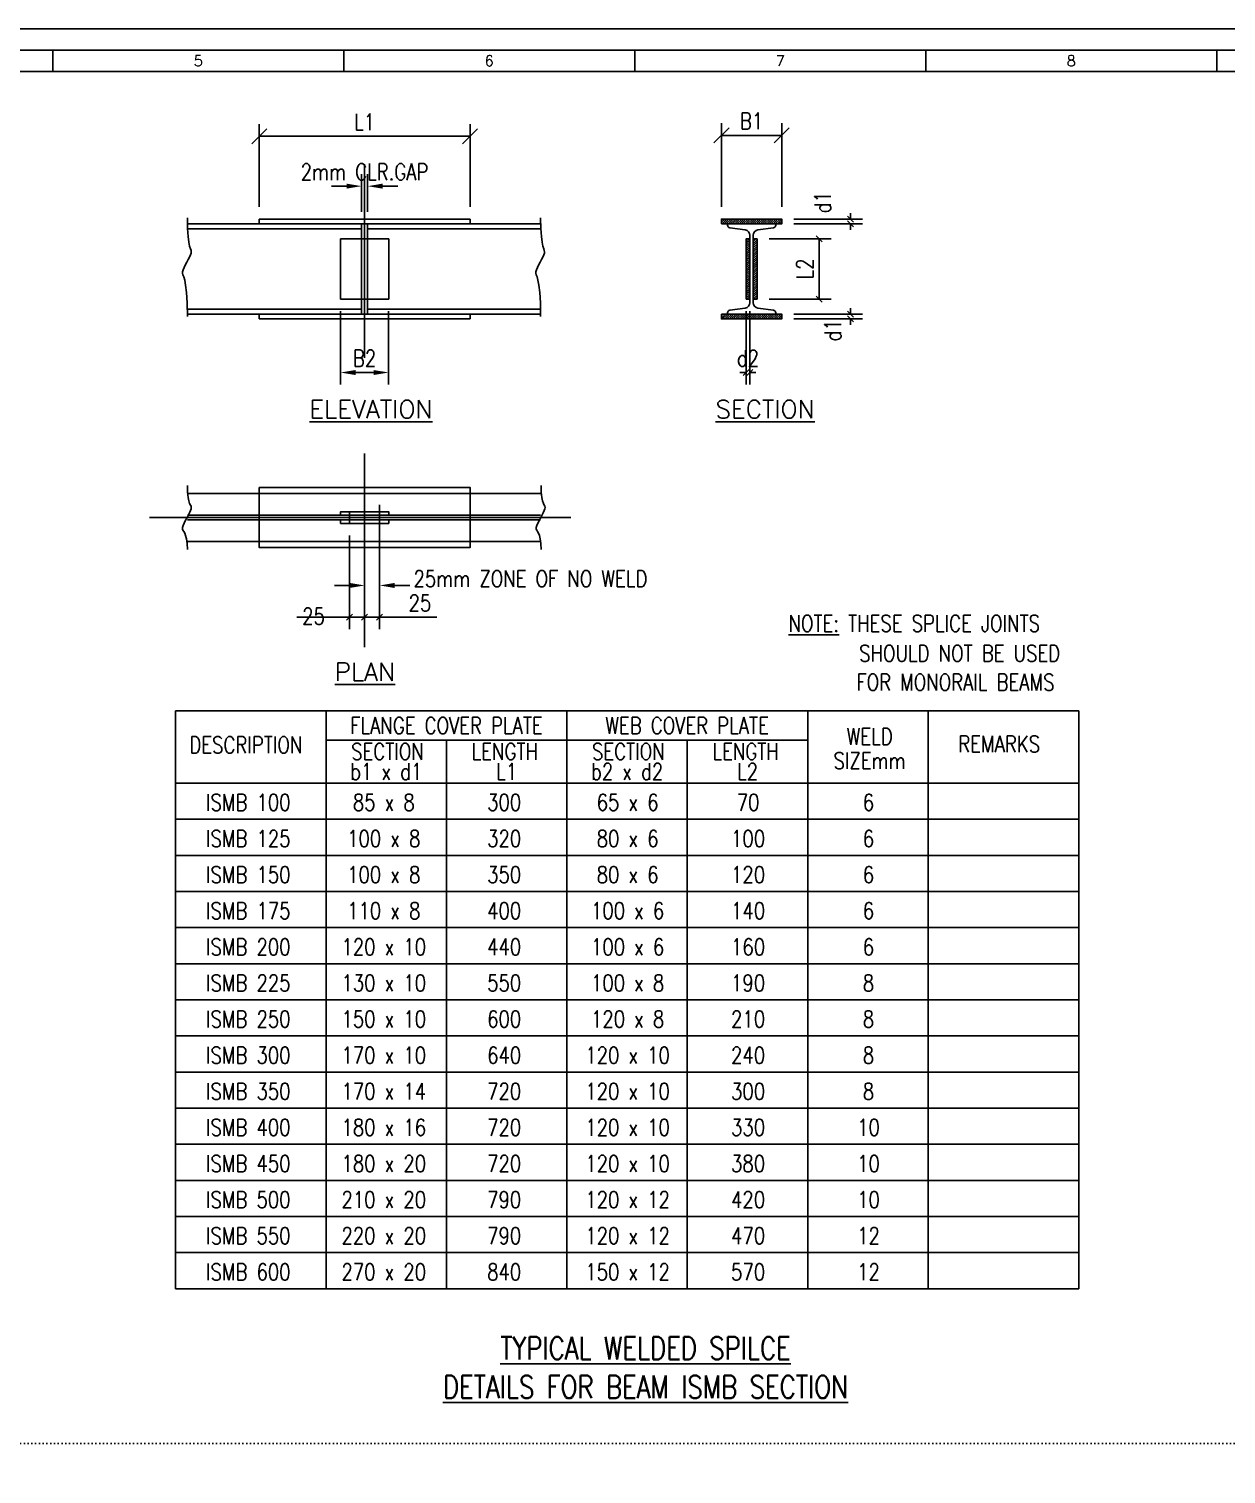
# Model space of a CAD drawing. Extents: x -69352 to 1013721, y -547461 to -186867.
# Drawn here: x -49710 to -29827, y -503669 to -479657 of the extents above; entities that cross this region are included whole.
import ezdxf
from ezdxf.enums import TextEntityAlignment as Align
from ezdxf.lldxf.tags import DXFTag

# ---------------------------------------------------------------- set-up
doc = ezdxf.new("R2010")
doc.units = 0
doc.header["$LTSCALE"] = 500
doc.header["$MEASUREMENT"] = 0
doc.header["$PDMODE"] = 35
doc.header["$PDSIZE"] = -15
doc.linetypes.add('CENTER2', pattern=[1.125, 0.75, -0.125, 0.125, -0.125])
doc.linetypes.add('DOT2', pattern=[0.125, 0, -0.125])
doc.layers.get('DEFPOINTS').update_dxf_attribs({"color": 4})
for name, color, linetype in [('CIV-CEN', 1, 'CENTER2'), ('CIV-DIM', 2, 'Continuous'), ('CIV-DWG', 7, 'Continuous'), ('CIV-STL', 7, 'Continuous'), ('CIV-TBL', 7, 'Continuous'), ('CIV-TIT', 4, 'Continuous'), ('PNA', 10, 'Continuous'), ('S-TEXT-1', 4, 'Continuous'), ('S-TEXT-1 @ 1', 4, 'Continuous'), ('S-TITIL', 6, 'Continuous'), ('SHEET', 7, 'Continuous')]:
    doc.layers.add(name, color=color, linetype=linetype)
doc.styles.add('ROMANS', font='simplex.shx', dxfattribs={"width": 0.8, "height": 275})
tags = doc.linetypes.add('HIDDEN', pattern=[0.375, 0.25, -0.125]).pattern_tags.tags
tags[6:7] = [DXFTag(74, 4), DXFTag(75, 0), DXFTag(340, '0'), DXFTag(46, 1.0), DXFTag(50, 0.0), DXFTag(44, 0.0), DXFTag(45, 0.0)]
tags[4:5] = [DXFTag(74, 4), DXFTag(75, 0), DXFTag(340, '0'), DXFTag(46, 1.0), DXFTag(50, 0.0), DXFTag(44, 0.0), DXFTag(45, 0.0)]
doc.dimstyles.new('dim100', dxfattribs={"dimtxt": 250, "dimasz": 250, "dimexe": 200, "dimexo": 200, "dimgap": 100, "dimtad": 1, "dimdec": 0, "dimzin": 0, "dimdsep": 46, "dimtxsty": 'ROMANS', "dimcen": 0, "dimclrd": 5, "dimclre": 5, "dimclrt": 4, "dimadec": 0, "dimazin": 0, "dimtfac": 1, "dimtdec": 0, "dimtix": 1, "dimtofl": 0, "dimtmove": 2, "dimatfit": 3, "dimfxl": 0, "dimtolj": 1, "dimtzin": 0, "dimlwd": -1, "dimlwe": -1, "dimarcsym": 0})

# ---------------------------------------------------------------- blocks, each defined once
blk = doc.blocks.new('*D1373')
at = {"layer": 'CIV-DIM', "color": 5}
for p, q in [((-43885, -487567), (-43885, -489104)), ((-44135, -488585), (-44135, -489104)), ((-44385, -488904), (-44635, -488904)), ((-43635, -488904), (-43385, -488904))]:
    blk.add_line(p, q, dxfattribs=at)
for points in [[(-44385, -488946), (-44385, -488862), (-44135, -488904)], [(-43635, -488862), (-43635, -488946), (-43885, -488904)]]:
    blk.add_solid(points, dxfattribs=at)
at = {"layer": 'DEFPOINTS', "color": 0}
for p in [(-43885, -487367), (-44135, -488385), (-43885, -488904)]:
    blk.add_point(p, dxfattribs=at)
at = {"layer": 'CIV-DIM', "color": 4, "insert": (-41380, -488792), "char_height": 275, "attachment_point": 5, "style": 'ROMANS'}
blk.add_mtext('\\A1;25mm ZONE OF NO WELD', dxfattribs=at)
blk = doc.blocks.new('_Oblique')
at = {"color": 0, "linetype": 'ByBlock', "lineweight": -2}
blk.add_line((-0.5, -0.5), (0.5, 0.5), dxfattribs=at)
blk = doc.blocks.new('*D1374')
at = {"layer": 'CIV-DIM', "color": 5}
for p, q in [((-45885, -482616), (-45885, -481241)), ((-42384, -482616), (-42384, -481241)), ((-45885, -481441), (-42384, -481441))]:
    blk.add_line(p, q, dxfattribs=at)
at = {"layer": 'DEFPOINTS', "color": 0}
for p in [(-42384, -481441), (-45885, -482816), (-42384, -482816)]:
    blk.add_point(p, dxfattribs=at)
at = {"layer": 'CIV-DIM', "color": 5, "xscale": 250, "yscale": 250, "zscale": 250, "rotation": 180}
blk.add_blockref('_Oblique', (-45885, -481441), dxfattribs=at)
at = {"layer": 'CIV-DIM', "color": 5, "xscale": 250, "yscale": 250, "zscale": 250}
blk.add_blockref('_Oblique', (-42384, -481441), dxfattribs=at)
at = {"layer": 'CIV-DIM', "color": 4, "insert": (-44135, -481203), "char_height": 275, "attachment_point": 5, "style": 'ROMANS'}
blk.add_mtext('\\A1;L1', dxfattribs=at)
blk = doc.blocks.new('*D1375')
at = {"layer": 'CIV-DIM', "color": 5}
for p, q in [((-44385, -488074), (-44385, -489633)), ((-44135, -489233), (-44135, -489233)), ((-44385, -489433), (-45261, -489433)), ((-44135, -489433), (-44385, -489433))]:
    blk.add_line(p, q, dxfattribs=at)
at = {"layer": 'DEFPOINTS', "color": 0}
for p in [(-44385, -487874), (-44385, -489433), (-44135, -489433)]:
    blk.add_point(p, dxfattribs=at)
at = {"layer": 'CIV-DIM', "color": 5, "xscale": 100, "yscale": 100, "zscale": 100, "rotation": 180}
blk.add_blockref('_Oblique', (-44385, -489433), dxfattribs=at)
at = {"layer": 'CIV-DIM', "color": 5, "xscale": 100, "yscale": 100, "zscale": 100}
blk.add_blockref('_Oblique', (-44135, -489433), dxfattribs=at)
at = {"layer": 'CIV-DIM', "color": 4, "insert": (-44983, -489416), "char_height": 275, "attachment_point": 5, "style": 'ROMANS'}
blk.add_mtext('\\A1;25', dxfattribs=at)
blk = doc.blocks.new('*D1376')
at = {"layer": 'CIV-DIM', "color": 5}
for p, q in [((-44535, -484346), (-44535, -485566)), ((-43735, -484346), (-43735, -485566)), ((-44285, -485366), (-43985, -485366))]:
    blk.add_line(p, q, dxfattribs=at)
for points in [[(-44285, -485325), (-44285, -485408), (-44535, -485366)], [(-43985, -485408), (-43985, -485325), (-43735, -485366)]]:
    blk.add_solid(points, dxfattribs=at)
at = {"layer": 'DEFPOINTS', "color": 0}
for p in [(-44535, -484146), (-43735, -484146), (-43735, -485366)]:
    blk.add_point(p, dxfattribs=at)
at = {"layer": 'CIV-DIM', "color": 4, "insert": (-44135, -485129), "char_height": 275, "attachment_point": 5, "style": 'ROMANS'}
blk.add_mtext('\\A1;B2', dxfattribs=at)
blk = doc.blocks.new('*D1377')
at = {"layer": 'CIV-DIM', "color": 5}
for p, q in [((-44185, -482696), (-44185, -482070)), ((-44085, -482696), (-44085, -482070)), ((-44435, -482270), (-44685, -482270)), ((-43835, -482270), (-43585, -482270))]:
    blk.add_line(p, q, dxfattribs=at)
for points in [[(-44435, -482311), (-44435, -482228), (-44185, -482270)], [(-43835, -482228), (-43835, -482311), (-44085, -482270)]]:
    blk.add_solid(points, dxfattribs=at)
at = {"layer": 'DEFPOINTS', "color": 0}
for p in [(-44085, -482270), (-44185, -482896), (-44085, -482896)]:
    blk.add_point(p, dxfattribs=at)
at = {"layer": 'CIV-DIM', "color": 4, "insert": (-44135, -482032), "char_height": 275, "attachment_point": 5, "style": 'ROMANS'}
blk.add_mtext('\\A1;2mm CLR.GAP', dxfattribs=at)
blk = doc.blocks.new('*D1378')
at = {"layer": 'CIV-DIM', "color": 5}
for p, q in [((-37415, -483146), (-36386, -483146)), ((-36586, -483146), (-36586, -484146)), ((-37415, -484146), (-36386, -484146))]:
    blk.add_line(p, q, dxfattribs=at)
at = {"layer": 'DEFPOINTS', "color": 0}
for p in [(-37615, -483146), (-37615, -484146), (-36586, -484146)]:
    blk.add_point(p, dxfattribs=at)
at = {"layer": 'CIV-DIM', "color": 5, "xscale": 100, "yscale": 100, "zscale": 100}
for p, rotation in [((-36586, -483146), 90), ((-36586, -484146), 270)]:
    blk.add_blockref('_Oblique', p, dxfattribs=dict(at, rotation=rotation))
at = {"layer": 'CIV-DIM', "color": 4, "insert": (-36824, -483646), "char_height": 275, "attachment_point": 5, "rotation": 90, "style": 'ROMANS'}
blk.add_mtext('\\A1;L2', dxfattribs=at)
blk = doc.blocks.new('*X1366')
at = {"color": 0}
for p, q in [((1356.2, 2628.9), (1361.5, 2634.3)), ((1356.2, 2632.5), (1357.9, 2634.3)), ((1357, 2626.3), (1365, 2634.3)), ((1360.6, 2626.3), (1368.6, 2634.3)), ((1364.1, 2626.3), (1372.1, 2634.3)), ((1367.6, 2626.3), (1375.6, 2634.3)), ((1371.2, 2626.3), (1379.2, 2634.3)), ((1374.7, 2626.3), (1382.7, 2634.3)), ((1378.2, 2626.3), (1386.2, 2634.3)), ((1381.8, 2626.3), (1389.8, 2634.3)), ((1385.3, 2626.3), (1393.3, 2634.3)), ((1388.8, 2626.3), (1396.8, 2634.3)), ((1392.4, 2626.3), (1400.4, 2634.3)), ((1395.9, 2626.3), (1403.9, 2634.3)), ((1399.4, 2626.3), (1407.4, 2634.3)), ((1403, 2626.3), (1411, 2634.3)), ((1406.5, 2626.3), (1414.5, 2634.3)), ((1410.1, 2626.3), (1418.1, 2634.3)), ((1413.6, 2626.3), (1421.6, 2634.3)), ((1417.1, 2626.3), (1425.1, 2634.3)), ((1420.7, 2626.3), (1428.7, 2634.3)), ((1424.2, 2626.3), (1432.2, 2634.3)), ((1427.7, 2626.3), (1435.7, 2634.3)), ((1431.3, 2626.3), (1439.3, 2634.3)), ((1434.8, 2626.3), (1442.8, 2634.3)), ((1438.3, 2626.3), (1446.3, 2634.3)), ((1441.9, 2626.3), (1449.9, 2634.3)), ((1445.4, 2626.3), (1453.4, 2634.3)), ((1448.9, 2626.3), (1456.2, 2633.5)), ((1452.5, 2626.3), (1456.2, 2629.9)), ((1456, 2626.3), (1456.2, 2626.4)), ((1396.9, 2595.5), (1402.7, 2601.3)), ((1396.9, 2599), (1399.2, 2601.3)), ((1396.9, 2591.9), (1403.4, 2598.4)), ((1396.9, 2588.4), (1403.4, 2594.9)), ((1408.9, 2596.8), (1413.3, 2601.3)), ((1408.9, 2600.4), (1409.8, 2601.3)), ((1408.9, 2593.3), (1415.4, 2599.8)), ((1408.9, 2589.8), (1415.4, 2596.3)), ((1396.9, 2584.9), (1403.4, 2591.3)), ((1396.9, 2581.3), (1403.4, 2587.8)), ((1396.9, 2577.8), (1403.4, 2584.3)), ((1396.9, 2574.2), (1403.4, 2580.7)), ((1396.9, 2570.7), (1403.4, 2577.2)), ((1396.9, 2567.2), (1403.4, 2573.7)), ((1396.9, 2563.6), (1403.4, 2570.1)), ((1408.9, 2586.2), (1415.4, 2592.7)), ((1408.9, 2582.7), (1415.4, 2589.2)), ((1408.9, 2579.2), (1415.4, 2585.7)), ((1408.9, 2575.6), (1415.4, 2582.1)), ((1408.9, 2572.1), (1415.4, 2578.6)), ((1408.9, 2568.6), (1415.4, 2575)), ((1408.9, 2565), (1415.4, 2571.5)), ((1396.9, 2560.1), (1403.4, 2566.6)), ((1396.9, 2556.6), (1403.4, 2563.1)), ((1396.9, 2553), (1403.4, 2559.5)), ((1396.9, 2549.5), (1403.4, 2556)), ((1396.9, 2546), (1403.4, 2552.4)), ((1396.9, 2542.4), (1403.4, 2548.9)), ((1396.9, 2538.9), (1403.4, 2545.4)), ((1408.9, 2561.5), (1415.4, 2568)), ((1408.9, 2557.9), (1415.4, 2564.4)), ((1408.9, 2554.4), (1415.4, 2560.9)), ((1408.9, 2550.9), (1415.4, 2557.4)), ((1408.9, 2547.3), (1415.4, 2553.8)), ((1408.9, 2543.8), (1415.4, 2550.3)), ((1408.9, 2540.3), (1415.4, 2546.8)), ((1396.9, 2535.4), (1403.4, 2541.8)), ((1396.9, 2531.8), (1403.4, 2538.3)), ((1396.9, 2528.3), (1403.4, 2534.8)), ((1396.9, 2524.7), (1403.4, 2531.2)), ((1396.9, 2521.2), (1403.4, 2527.7)), ((1396.9, 2517.7), (1403.4, 2524.2)), ((1408.9, 2536.7), (1415.4, 2543.2)), ((1408.9, 2533.2), (1415.4, 2539.7)), ((1408.9, 2529.7), (1415.4, 2536.2)), ((1408.9, 2526.1), (1415.4, 2532.6)), ((1408.9, 2522.6), (1415.4, 2529.1)), ((1408.9, 2519.1), (1415.4, 2525.5)), ((1408.9, 2515.5), (1415.4, 2522)), ((1396.9, 2514.1), (1403.4, 2520.6)), ((1396.9, 2510.6), (1403.4, 2517.1)), ((1396.9, 2507.1), (1403.4, 2513.6)), ((1396.9, 2503.5), (1403.4, 2510)), ((1398.2, 2501.3), (1403.4, 2506.5)), ((1401.7, 2501.3), (1403.4, 2503)), ((1408.9, 2512), (1415.4, 2518.5)), ((1408.9, 2508.5), (1415.4, 2514.9)), ((1408.9, 2504.9), (1415.4, 2511.4)), ((1408.9, 2501.4), (1415.4, 2507.9)), ((1412.3, 2501.3), (1415.4, 2504.3)), ((1356.2, 2473.4), (1359, 2476.3)), ((1356.2, 2469.8), (1362.6, 2476.3)), ((1358.1, 2468.3), (1366.1, 2476.3)), ((1361.7, 2468.3), (1369.7, 2476.3)), ((1365.2, 2468.3), (1373.2, 2476.3)), ((1368.7, 2468.3), (1376.7, 2476.3)), ((1372.3, 2468.3), (1380.3, 2476.3)), ((1375.8, 2468.3), (1383.8, 2476.3)), ((1379.3, 2468.3), (1387.3, 2476.3)), ((1382.9, 2468.3), (1390.9, 2476.3)), ((1386.4, 2468.3), (1394.4, 2476.3)), ((1389.9, 2468.3), (1397.9, 2476.3)), ((1393.5, 2468.3), (1401.5, 2476.3)), ((1397, 2468.3), (1405, 2476.3)), ((1400.5, 2468.3), (1408.5, 2476.3)), ((1404.1, 2468.3), (1412.1, 2476.3)), ((1407.6, 2468.3), (1415.6, 2476.3)), ((1411.2, 2468.3), (1419.2, 2476.3)), ((1414.7, 2468.3), (1422.7, 2476.3)), ((1418.2, 2468.3), (1426.2, 2476.3)), ((1421.8, 2468.3), (1429.8, 2476.3)), ((1425.3, 2468.3), (1433.3, 2476.3)), ((1428.8, 2468.3), (1436.8, 2476.3)), ((1432.4, 2468.3), (1440.4, 2476.3)), ((1435.9, 2468.3), (1443.9, 2476.3)), ((1439.4, 2468.3), (1447.4, 2476.3)), ((1443, 2468.3), (1451, 2476.3)), ((1446.5, 2468.3), (1454.5, 2476.3)), ((1450, 2468.3), (1456.2, 2474.4)), ((1453.6, 2468.3), (1456.2, 2470.8))]:
    blk.add_line(p, q, dxfattribs=at)
blk = doc.blocks.new('*D1379')
at = {"layer": 'CIV-DIM', "color": 5}
for p, q in [((-36064, -484396), (-36064, -484296)), ((-37007, -484396), (-35864, -484396)), ((-37007, -484476), (-35864, -484476)), ((-36064, -484476), (-36064, -484576))]:
    blk.add_line(p, q, dxfattribs=at)
at = {"layer": 'DEFPOINTS', "color": 0}
for p in [(-37207, -484396), (-37207, -484476), (-36064, -484476)]:
    blk.add_point(p, dxfattribs=at)
at = {"layer": 'CIV-DIM', "color": 5, "xscale": 100, "yscale": 100, "zscale": 100}
for p, rotation in [((-36064, -484396), 270), ((-36064, -484476), 90)]:
    blk.add_blockref('_Oblique', p, dxfattribs=dict(at, rotation=rotation))
at = {"layer": 'CIV-DIM', "color": 4, "insert": (-36359, -484666), "char_height": 275, "attachment_point": 5, "rotation": 90, "style": 'ROMANS'}
blk.add_mtext('\\A1;d1', dxfattribs=at)
blk = doc.blocks.new('*D1380')
at = {"layer": 'CIV-DIM', "color": 5}
for p, q in [((-37800, -484346), (-37800, -485567)), ((-37735, -484346), (-37735, -485567)), ((-37800, -485367), (-37900, -485367)), ((-37735, -485367), (-37635, -485367))]:
    blk.add_line(p, q, dxfattribs=at)
at = {"layer": 'DEFPOINTS', "color": 0}
for p in [(-37800, -484146), (-37735, -484146), (-37800, -485367)]:
    blk.add_point(p, dxfattribs=at)
at = {"layer": 'CIV-DIM', "color": 5, "xscale": 100, "yscale": 100, "zscale": 100}
blk.add_blockref('_Oblique', (-37800, -485367), dxfattribs=at)
at = {"layer": 'CIV-DIM', "color": 5, "xscale": 100, "yscale": 100, "zscale": 100, "rotation": 180}
blk.add_blockref('_Oblique', (-37735, -485367), dxfattribs=at)
at = {"layer": 'CIV-DIM', "color": 4, "insert": (-37767, -485130), "char_height": 275, "attachment_point": 5, "style": 'ROMANS'}
blk.add_mtext('\\A1;d2', dxfattribs=at)
blk = doc.blocks.new('*D1381')
at = {"layer": 'CIV-DIM', "color": 5}
for p, q in [((-37007, -482816), (-35864, -482816)), ((-36064, -482816), (-36064, -482716)), ((-37007, -482896), (-35864, -482896)), ((-36064, -482896), (-36064, -482996))]:
    blk.add_line(p, q, dxfattribs=at)
at = {"layer": 'DEFPOINTS', "color": 0}
for p in [(-37207, -482816), (-36064, -482816), (-37207, -482896)]:
    blk.add_point(p, dxfattribs=at)
at = {"layer": 'CIV-DIM', "color": 5, "xscale": 100, "yscale": 100, "zscale": 100}
for p, rotation in [((-36064, -482816), 270), ((-36064, -482896), 90)]:
    blk.add_blockref('_Oblique', p, dxfattribs=dict(at, rotation=rotation))
at = {"layer": 'CIV-DIM', "color": 4, "insert": (-36527, -482538), "char_height": 275, "attachment_point": 5, "rotation": 90, "style": 'ROMANS'}
blk.add_mtext('\\A1;d1', dxfattribs=at)
blk = doc.blocks.new('*D1382')
at = {"layer": 'CIV-DIM', "color": 5}
for p, q in [((-38207, -482616), (-38207, -481226)), ((-37207, -481426), (-38207, -481426)), ((-37207, -482616), (-37207, -481226))]:
    blk.add_line(p, q, dxfattribs=at)
at = {"layer": 'DEFPOINTS', "color": 0}
for p in [(-38207, -481426), (-38207, -482816), (-37207, -482816)]:
    blk.add_point(p, dxfattribs=at)
at = {"layer": 'CIV-DIM', "color": 5, "xscale": 250, "yscale": 250, "zscale": 250, "rotation": 180}
blk.add_blockref('_Oblique', (-38207, -481426), dxfattribs=at)
at = {"layer": 'CIV-DIM', "color": 5, "xscale": 250, "yscale": 250, "zscale": 250}
blk.add_blockref('_Oblique', (-37207, -481426), dxfattribs=at)
at = {"layer": 'CIV-DIM', "color": 4, "insert": (-37707, -481188), "char_height": 275, "attachment_point": 5, "style": 'ROMANS'}
blk.add_mtext('\\A1;B1', dxfattribs=at)
blk = doc.blocks.new('*D1383')
at = {"layer": 'CIV-DIM', "color": 5}
for p, q in [((-43885, -488074), (-43885, -489633)), ((-44135, -489466), (-44135, -489233)), ((-44135, -489433), (-43885, -489433)), ((-43885, -489433), (-42937, -489433))]:
    blk.add_line(p, q, dxfattribs=at)
at = {"layer": 'DEFPOINTS', "color": 0}
for p in [(-43885, -487874), (-43885, -489433), (-44135, -489666)]:
    blk.add_point(p, dxfattribs=at)
at = {"layer": 'CIV-DIM', "color": 5, "xscale": 100, "yscale": 100, "zscale": 100, "rotation": 180}
blk.add_blockref('_Oblique', (-44135, -489433), dxfattribs=at)
at = {"layer": 'CIV-DIM', "color": 5, "xscale": 100, "yscale": 100, "zscale": 100}
blk.add_blockref('_Oblique', (-43885, -489433), dxfattribs=at)
at = {"layer": 'CIV-DIM', "color": 4, "insert": (-43215, -489196), "char_height": 275, "attachment_point": 5, "style": 'ROMANS'}
blk.add_mtext('\\A1;25', dxfattribs=at)
blk = doc.blocks.new('zw$C05B')
at = {"flags": 128}
blk.add_lwpolyline([(0, 0), (82749, 0), (82749, 58210), (0, 58210)], close=True, dxfattribs=at)
at = {"layer": 'PNA'}
for p, q in [((27911, 57718), (27911, 57226)), ((34643, 57718), (34643, 57226)), ((41374, 57718), (41374, 57226)), ((48106, 57718), (48106, 57226)), ((54838, 57718), (54838, 57226))]:
    blk.add_line(p, q, dxfattribs=at)
at = {"layer": 'PNA', "color": 1}
for points in [[(984, 492), (82257, 492), (82257, 57718), (984, 57718)], [(1968, 984), (81765, 984), (81765, 57226), (1968, 57226)]]:
    blk.add_lwpolyline(points, close=True, dxfattribs=at)
at = {"layer": 'PNA', "style": 'ROMANS'}
for s, p in [('5', (31278, 57472)), ('6', (38009, 57472)), ('7', (44741, 57472)), ('8', (51473, 57472))]:
    blk.add_text(s, height=246, dxfattribs=at).set_placement(p, align=Align.MIDDLE)

msp = doc.modelspace()

# ---------------------------------------------------------------- linework, layer by layer
at = {"color": 3, "ltscale": 500}
for p, q in [((-41210.486, -482896.067), (-47078.226, -482896.067)), ((-44184.543, -482979.345), (-47078.226, -482979.345)), ((-44184.543, -484312.789), (-47078.226, -484312.789)), ((-41210.486, -484312.789), (-44084.543, -484312.789)), ((-41210.486, -484396.067), (-47078.226, -484396.067))]:
    msp.add_line(p, q, dxfattribs=at)
at = {"ltscale": 500}
msp.add_line((-41210.486, -482979.345), (-44084.543, -482979.345), dxfattribs=at)
at = {"layer": 'CIV-CEN', "color": 8, "ltscale": 250}
for p, q in [((-44134.543, -481905.883), (-44134.543, -485122.813)), ((-44134.543, -486713.925), (-44134.543, -489930.855)), ((-47709.393, -487776.222), (-40707.11, -487776.222))]:
    msp.add_line(p, q, dxfattribs=at)
at = {"layer": 'CIV-CEN'}
for p, q in [((-44134.543, -482896.067), (-44134.543, -482816.478)), ((-44134.543, -482896.067), (-44134.543, -482816.478)), ((-44134.543, -484396.067), (-44134.543, -484475.656)), ((-44134.543, -484396.067), (-44134.543, -484475.656)), ((-44384.543, -487678.222), (-44384.543, -487874.222)), ((-43884.543, -487678.222), (-43884.543, -487874.222))]:
    msp.add_line(p, q, dxfattribs=at)
at = {"layer": 'CIV-DIM'}
for points in [[(-47078.226, -482796.58), (-47074.802, -482975.565), (-47065.921, -483108.457), (-47053.67, -483203.173), (-47040.135, -483267.63), (-47027.402, -483309.746), (-47017.558, -483337.438), (-47012.689, -483358.623), (-47014.882, -483381.218), (-47025.483, -483411.442), (-47042.879, -483448.719), (-47064.719, -483490.778), (-47088.651, -483535.342), (-47112.322, -483580.14), (-47133.38, -483622.898), (-47149.474, -483661.342), (-47158.25, -483693.198), (-47158.13, -483718.14), (-47150.622, -483743.629), (-47138.008, -483779.073), (-47122.572, -483833.88), (-47106.593, -483917.457), (-47092.355, -484039.213), (-47082.138, -484208.555), (-47078.226, -484434.893)], [(-41210.486, -482796.58), (-41207.062, -482975.565), (-41198.181, -483108.457), (-41185.93, -483203.173), (-41172.395, -483267.63), (-41159.662, -483309.746), (-41149.818, -483337.438), (-41144.95, -483358.623), (-41147.142, -483381.218), (-41157.743, -483411.442), (-41175.14, -483448.719), (-41196.98, -483490.778), (-41220.911, -483535.342), (-41244.582, -483580.14), (-41265.641, -483622.898), (-41281.734, -483661.342), (-41290.51, -483693.198), (-41290.39, -483718.14), (-41282.882, -483743.629), (-41270.269, -483779.073), (-41254.832, -483833.88), (-41238.853, -483917.457), (-41224.615, -484039.213), (-41214.398, -484208.555), (-41210.486, -484434.893)], [(-47078.226, -487242.171), (-47074.802, -487356.231), (-47065.921, -487440.334), (-47053.67, -487500.09), (-47040.135, -487541.113), (-47027.402, -487569.015), (-47017.558, -487589.408), (-47012.689, -487607.903), (-47014.882, -487630.114), (-47025.483, -487660.338), (-47042.879, -487697.616), (-47064.719, -487739.674), (-47088.651, -487784.239), (-47112.322, -487829.037), (-47133.38, -487871.795), (-47149.474, -487910.238), (-47158.25, -487942.095), (-47158.13, -487966.306), (-47150.622, -487986.677), (-47138.008, -488008.228), (-47122.572, -488035.982), (-47106.593, -488074.958), (-47092.355, -488130.179), (-47082.138, -488206.664), (-47078.226, -488309.434)], [(-41203.567, -487242.171), (-41200.143, -487356.231), (-41191.262, -487440.334), (-41179.011, -487500.09), (-41165.476, -487541.113), (-41152.744, -487569.015), (-41142.9, -487589.408), (-41138.031, -487607.903), (-41140.223, -487630.114), (-41150.824, -487660.338), (-41168.221, -487697.616), (-41190.061, -487739.674), (-41213.993, -487784.239), (-41237.664, -487829.037), (-41258.722, -487871.795), (-41274.815, -487910.238), (-41283.592, -487942.095), (-41283.471, -487966.306), (-41275.963, -487986.677), (-41263.35, -488008.228), (-41247.913, -488035.982), (-41231.934, -488074.958), (-41217.696, -488130.179), (-41207.48, -488206.664), (-41203.567, -488309.434)]]:
    msp.add_lwpolyline(points, dxfattribs=at)
at = {"layer": 'CIV-DIM', "linetype": 'HIDDEN'}
for points in [[(-44534.543, -487738.222), (-44534.543, -487678.222), (-43734.543, -487678.222), (-43734.543, -487738.222)], [(-44534.543, -487814.222), (-44534.543, -487874.222), (-43734.543, -487874.222), (-43734.543, -487814.222)]]:
    msp.add_lwpolyline(points, dxfattribs=at)
at = {"layer": 'CIV-DWG', "color": 3, "linetype": 'Continuous', "ltscale": 500}
for p, q in [((-44134.543, -482816.478), (-45885.45, -482816.478)), ((-45885.45, -482816.478), (-45885.45, -482896.067)), ((-44134.543, -482816.478), (-42383.637, -482816.478)), ((-42383.637, -482816.478), (-42383.637, -482896.067)), ((-45885.45, -484475.656), (-45885.45, -484396.067)), ((-44134.543, -484475.656), (-45885.45, -484475.656)), ((-44134.543, -484475.656), (-42383.637, -484475.656)), ((-42383.637, -484475.656), (-42383.637, -484396.067))]:
    msp.add_line(p, q, dxfattribs=at)
at = {"layer": 'CIV-DWG', "color": 3, "ltscale": 500}
for p, q in [((-44184.543, -482896.067), (-44184.543, -483146.067)), ((-44084.543, -482896.067), (-44084.543, -483146.067)), ((-44184.543, -484146.067), (-44184.543, -484396.067)), ((-44084.543, -484146.067), (-44084.543, -484396.067)), ((-47078.226, -487376.222), (-45885.45, -487376.222)), ((-42383.637, -487376.222), (-41210.486, -487376.222)), ((-47078.226, -488176.222), (-45885.45, -488176.222)), ((-42383.637, -488176.222), (-41210.486, -488176.222))]:
    msp.add_line(p, q, dxfattribs=at)
at = {"layer": 'CIV-DWG', "color": 3, "linetype": 'HIDDEN', "ltscale": 500}
for p, q in [((-44184.543, -483146.067), (-44184.543, -484146.067)), ((-44084.543, -483146.067), (-44084.543, -484146.067)), ((-45885.45, -487376.222), (-42383.637, -487376.222)), ((-47078.226, -487738.222), (-41210.486, -487738.222)), ((-47078.226, -487814.222), (-41210.486, -487814.222)), ((-45885.45, -488176.222), (-42383.637, -488176.222))]:
    msp.add_line(p, q, dxfattribs=at)
at = {"layer": 'CIV-DWG', "color": 3}
for points in [[(-38207.205, -482896.067), (-37207.205, -482896.067), (-37207.205, -482816.067), (-38207.205, -482816.067)], [(-44534.543, -484146.067), (-43734.543, -484146.067), (-43734.543, -483146.067), (-44534.543, -483146.067)], [(-37799.598, -484146.067), (-37734.705, -484146.067), (-37734.705, -483146.067), (-37799.598, -483146.067)], [(-37679.705, -484146.067), (-37614.811, -484146.067), (-37614.811, -483146.067), (-37679.705, -483146.067)], [(-38207.205, -484396.067), (-37207.205, -484396.067), (-37207.205, -484476.067), (-38207.205, -484476.067)], [(-45885.45, -487276.222), (-42383.637, -487276.222), (-42383.637, -488276.222), (-45885.45, -488276.222), (-45885.45, -487376.222)]]:
    msp.add_lwpolyline(points, close=True, dxfattribs=at)
at = {"layer": 'CIV-STL'}
msp.add_lwpolyline([(-37345.942, -482961.336, 0.373884679), (-37307.205, -482916.773), (-37307.205, -482896.067), (-37707.205, -482896.067), (-38107.205, -482896.067), (-38107.205, -482916.773, 0.373884679), (-38068.467, -482961.336), (-37812.179, -482997.355, -0.373884679), (-37734.705, -483086.479), (-37734.705, -483646.067), (-37734.705, -484205.656, -0.373884679), (-37812.179, -484294.78), (-38068.467, -484330.799, 0.373884679), (-38107.205, -484375.361), (-38107.205, -484396.067), (-37707.205, -484396.067), (-37307.205, -484396.067), (-37307.205, -484375.361, 0.373884679), (-37345.942, -484330.799), (-37602.23, -484294.78, -0.373884679), (-37679.705, -484205.656), (-37679.705, -483646.067), (-37679.705, -483086.479, -0.373884679), (-37602.23, -482997.355)], format="xyb", close=True, dxfattribs=at)
at = {"layer": 'CIV-TBL'}
for p, q in [((-47274.82, -490988.239), (-32274.82, -490988.239)), ((-47274.82, -500588.239), (-47274.82, -490988.239)), ((-44774.82, -500588.239), (-44774.82, -490988.239)), ((-40774.82, -500588.239), (-40774.82, -490988.239)), ((-36774.82, -500588.239), (-36774.82, -490988.239)), ((-34774.82, -500588.239), (-34774.82, -490988.239)), ((-32274.82, -500588.239), (-32274.82, -490988.239)), ((-42774.82, -500588.239), (-42774.82, -491472.216)), ((-38774.82, -500588.239), (-38774.82, -491472.216)), ((-47274.82, -500588.239), (-32274.82, -500588.239))]:
    msp.add_line(p, q, dxfattribs=at)
at = {"layer": 'CIV-TBL', "color": 170}
for p, q in [((-44774.82, -491472.216), (-36774.82, -491472.216)), ((-47274.82, -492188.239), (-32274.82, -492188.239)), ((-47274.82, -492788.239), (-32274.82, -492788.239)), ((-47274.82, -493388.239), (-32274.82, -493388.239)), ((-47274.82, -493988.239), (-32274.82, -493988.239)), ((-47274.82, -494588.239), (-32274.82, -494588.239)), ((-47274.82, -495188.239), (-32274.82, -495188.239)), ((-47274.82, -495788.239), (-32274.82, -495788.239)), ((-47274.82, -496388.239), (-32274.82, -496388.239)), ((-47274.82, -496988.239), (-32274.82, -496988.239)), ((-47274.82, -497588.239), (-32274.82, -497588.239)), ((-47274.82, -498188.239), (-32274.82, -498188.239)), ((-47274.82, -498788.239), (-32274.82, -498788.239)), ((-47274.82, -499388.239), (-32274.82, -499388.239)), ((-47274.82, -499988.239), (-32274.82, -499988.239))]:
    msp.add_line(p, q, dxfattribs=at)
at = {"layer": 'S-TEXT-1', "color": 1, "linetype": 'DOT2'}
msp.add_line((-67939.627, -503162.441), (-10650.863, -503162.441), dxfattribs=at)

# ---------------------------------------------------------------- block references
at = {"layer": 'CIV-DWG', "xscale": 10, "yscale": 10, "zscale": 10}
msp.add_blockref('*X1366', (-51768.714, -509158.826), dxfattribs=at)
at = {"layer": 'SHEET', "xscale": 0.7179330508474546, "yscale": 0.7179330508474546, "zscale": 0.7179330508474546}
msp.add_blockref('zw$C05B', (-69352.42, -521448.04), dxfattribs=at)

# ---------------------------------------------------------------- texts
at = {"layer": 'CIV-TIT', "style": 'ROMANS'}
for s, p in [('%%uELEVATION', (-44029.075, -486125.668)), ('%%uSECTION', (-37482.347, -486125.668)), ('%%uPLAN', (-44129.075, -490487.346))]:
    msp.add_text(s, height=300, dxfattribs=at).set_placement(p, align=Align.CENTER)
at = {"layer": 'S-TEXT-1 @ 1', "style": 'ROMANS', "width": 0.8}
msp.add_text('%%UNOTE:%%U THESE SPLICE JOINTS', height=275, dxfattribs=at).set_placement((-35005.939, -489534.571), align=Align.MIDDLE_CENTER)
for s, p in [('SHOULD NOT BE USED', (-34251.778, -490032.252)), ('FOR MONORAIL BEAMS', (-34321.161, -490511.433)), ('FLANGE COVER PLATE', (-42774.023, -491232.068)), ('WEB COVER PLATE', (-38777.903, -491232.068)), ('SIZEmm', (-35747.772, -491815.807)), ('b1 x d1', (-43773.991, -491996.186)), ('L1', (-41773.991, -491996.186)), ('b2 x d2', (-39773.991, -491996.186)), ('L2', (-37773.991, -491996.186)), ('ISMB 100', (-46065.949, -492508.826)), ('85 x 8', (-43815.949, -492508.826)), ('300', (-41815.949, -492508.826)), ('65 x 6', (-39765.949, -492508.826)), ('70', (-37765.949, -492508.826)), ('6', (-35765.949, -492508.826)), ('ISMB 125', (-46065.949, -493108.826)), ('100 x 8', (-43815.949, -493108.826)), ('320', (-41815.949, -493108.826)), ('80 x 6', (-39765.949, -493108.826)), ('100', (-37765.949, -493108.826)), ('6', (-35765.949, -493108.826)), ('ISMB 150', (-46065.949, -493708.826)), ('100 x 8', (-43815.949, -493708.826)), ('350', (-41815.949, -493708.826)), ('80 x 6', (-39765.949, -493708.826)), ('120', (-37765.949, -493708.826)), ('6', (-35765.949, -493708.826)), ('ISMB 175', (-46065.949, -494308.826)), ('110 x 8', (-43815.949, -494308.826)), ('400', (-41815.949, -494308.826)), ('100 x 6', (-39765.949, -494308.826)), ('140', (-37765.949, -494308.826)), ('6', (-35765.949, -494308.826)), ('ISMB 200', (-46065.949, -494908.826)), ('120 x 10', (-43815.949, -494908.826)), ('440', (-41815.949, -494908.826)), ('100 x 6', (-39765.949, -494908.826)), ('160', (-37765.949, -494908.826)), ('6', (-35765.949, -494908.826)), ('ISMB 225', (-46065.949, -495508.826)), ('130 x 10', (-43815.949, -495508.826)), ('550', (-41815.949, -495508.826)), ('100 x 8', (-39765.949, -495508.826)), ('190', (-37765.949, -495508.826)), ('8', (-35765.949, -495508.826)), ('ISMB 250', (-46065.949, -496108.826)), ('150 x 10', (-43815.949, -496108.826)), ('600', (-41815.949, -496108.826)), ('120 x 8', (-39765.949, -496108.826)), ('210', (-37765.949, -496108.826)), ('8', (-35765.949, -496108.826)), ('ISMB 300', (-46065.949, -496708.826)), ('170 x 10', (-43815.949, -496708.826)), ('640', (-41815.949, -496708.826)), ('120 x 10', (-39765.949, -496708.826)), ('240', (-37765.949, -496708.826)), ('8', (-35765.949, -496708.826)), ('ISMB 350', (-46065.949, -497308.826)), ('170 x 14', (-43815.949, -497308.826)), ('720', (-41815.949, -497308.826)), ('120 x 10', (-39765.949, -497308.826)), ('300', (-37765.949, -497308.826)), ('8', (-35765.949, -497308.826)), ('ISMB 400', (-46065.949, -497908.826)), ('180 x 16', (-43815.949, -497908.826)), ('720', (-41815.949, -497908.826)), ('120 x 10', (-39765.949, -497908.826)), ('330', (-37765.949, -497908.826)), ('10', (-35765.949, -497908.826)), ('ISMB 450', (-46065.949, -498508.826)), ('180 x 20', (-43815.949, -498508.826)), ('720', (-41815.949, -498508.826)), ('120 x 10', (-39765.949, -498508.826)), ('380', (-37765.949, -498508.826)), ('10', (-35765.949, -498508.826)), ('ISMB 500', (-46065.949, -499108.826)), ('210 x 20', (-43815.949, -499108.826)), ('790', (-41815.949, -499108.826)), ('120 x 12', (-39765.949, -499108.826)), ('420', (-37765.949, -499108.826)), ('10', (-35765.949, -499108.826)), ('ISMB 550', (-46065.949, -499708.826)), ('220 x 20', (-43815.949, -499708.826)), ('790', (-41815.949, -499708.826)), ('120 x 12', (-39765.949, -499708.826)), ('470', (-37765.949, -499708.826)), ('12', (-35765.949, -499708.826)), ('ISMB 600', (-46065.949, -500308.826)), ('270 x 20', (-43815.949, -500308.826)), ('840', (-41815.949, -500308.826)), ('150 x 12', (-39765.949, -500308.826)), ('570', (-37765.949, -500308.826)), ('12', (-35765.949, -500308.826))]:
    msp.add_text(s, height=275, dxfattribs=at).set_placement(p, align=Align.MIDDLE)
for s, p in [('WELD', (-36126.984, -491551.13)), ('REMARKS', (-34273.476, -491676.217)), ('SECTION', (-44357.202, -491800.398)), ('LENGTH', (-42357.202, -491800.398)), ('SECTION', (-40357.202, -491800.398)), ('LENGTH', (-38357.202, -491800.398))]:
    msp.add_text(s, height=275, dxfattribs=at).set_placement(p)
msp.add_text('DESCRIPTION', height=275, dxfattribs=at).set_placement((-46105.582, -491690.72), align=Align.CENTER)
at = {"layer": 'S-TITIL', "color": 1, "style": 'ROMANS', "width": 0.8}
for s, p in [('%%UTYPICAL WELDED SPILCE', (-39468.72, -501575.882)), ('%%UDETAILS FOR BEAM ISMB SECTION', (-39468.72, -502219.382))]:
    msp.add_text(s, height=372.34043, dxfattribs=at).set_placement(p, align=Align.MIDDLE_CENTER)

# ---------------------------------------------------------------- dimensions: what is measured, and where the dimension line sits
at = {"layer": 'CIV-DIM'}
for base, p1, p2, text, override, picture, middle in [((-42383.637, -481440.636), (-45885.45, -482816.478), (-42383.637, -482816.478), 'L1', {"dimblk1": 'Oblique', "dimblk2": 'Oblique', "dimsah": 1, "dimtmove": 1}, '*D1374', (-44134.543, -481203.136)), ((-38207.205, -481425.911), (-37207.205, -482816.067), (-38207.205, -482816.067), 'B1', {"dimtxsty": 'ROMANS', "dimblk1": 'Oblique', "dimblk2": 'Oblique', "dimsah": 1, "dimtmove": 1}, '*D1382', (-37707.205, -481188.411)), ((-43734.543, -485366.334), (-44534.543, -484146.067), (-43734.543, -484146.067), 'B2', {"dimtxsty": 'ROMANS'}, '*D1376', (-44134.543, -485128.834)), ((-37799.598, -485367.311), (-37734.705, -484146.067), (-37799.598, -484146.067), 'd2', {"dimasz": 100, "dimblk1": 'Oblique', "dimblk2": 'Oblique', "dimsah": 1, "dimtmove": 1}, '*D1380', (-37767.151, -485129.811))]:
    dim = msp.add_linear_dim(base=base, p1=p1, p2=p2, text=text, dimstyle='dim100', override=override, dxfattribs=at)
    dim.commit()
    dim.dimension.update_dxf_attribs({"geometry": picture, "text_midpoint": middle})
dim = msp.add_linear_dim(base=(-44084.543, -482269.742), p1=(-44184.543, -482896.067), p2=(-44084.543, -482896.067), text='2mm CLR.GAP', dimstyle='dim100', dxfattribs=at)
dim.commit()
dim.dimension.update_dxf_attribs({"geometry": '*D1377', "text_midpoint": (-44134.543, -482032.242)})
for base, p1, p2, angle, text, picture, middle in [((-36064.493, -482816.067), (-37207.205, -482896.067), (-37207.205, -482816.067), 90, 'd1', '*D1381', (-36289.493, -482538.303)), ((-36064.493, -484476.067), (-37207.205, -484396.067), (-37207.205, -484476.067), 90, 'd1', '*D1379', (-36121.644, -484666.448)), ((-43884.543, -489433.197), (-44134.543, -489665.814), (-43884.543, -487874.222), 180, '25', '*D1383', (-43215.192, -489692.987))]:
    dim = msp.add_linear_dim(base=base, p1=p1, p2=p2, angle=angle, text=text, dimstyle='dim100', override={"dimasz": 100, "dimblk1": 'Oblique', "dimblk2": 'Oblique', "dimsah": 1, "dimtmove": 1}, dxfattribs=at)
    dim.commit()
    dim.dimension.update_dxf_attribs({"geometry": picture, "text_midpoint": middle, "dimtype": 160})
dim = msp.add_linear_dim(base=(-36586.089, -484146.067), p1=(-37614.811, -483146.067), p2=(-37614.811, -484146.067), angle=90, text='L2', dimstyle='dim100', override={"dimasz": 100, "dimblk1": 'Oblique', "dimblk2": 'Oblique', "dimsah": 1, "dimtmove": 1}, dxfattribs=at)
dim.commit()
dim.dimension.update_dxf_attribs({"geometry": '*D1378', "text_midpoint": (-36823.589, -483646.067)})
for base, p1, p2, text, override, picture, middle in [((-43884.543, -488904.101), (-44134.543, -488384.78), (-43884.543, -487366.968), '25mm ZONE OF NO WELD', {"dimtmove": 1}, '*D1373', (-41380.005, -489029.349)), ((-44384.543, -489433.197), (-44134.543, -489433.197), (-44384.543, -487874.222), '25', {"dimasz": 100, "dimblk1": 'Oblique', "dimblk2": 'Oblique', "dimsah": 1, "dimtmove": 1}, '*D1375', (-44982.828, -489543.291))]:
    dim = msp.add_linear_dim(base=base, p1=p1, p2=p2, text=text, dimstyle='dim100', override=override, dxfattribs=at)
    dim.commit()
    dim.dimension.update_dxf_attribs({"geometry": picture, "text_midpoint": middle, "dimtype": 160})

doc.saveas('drawing.dxf')
